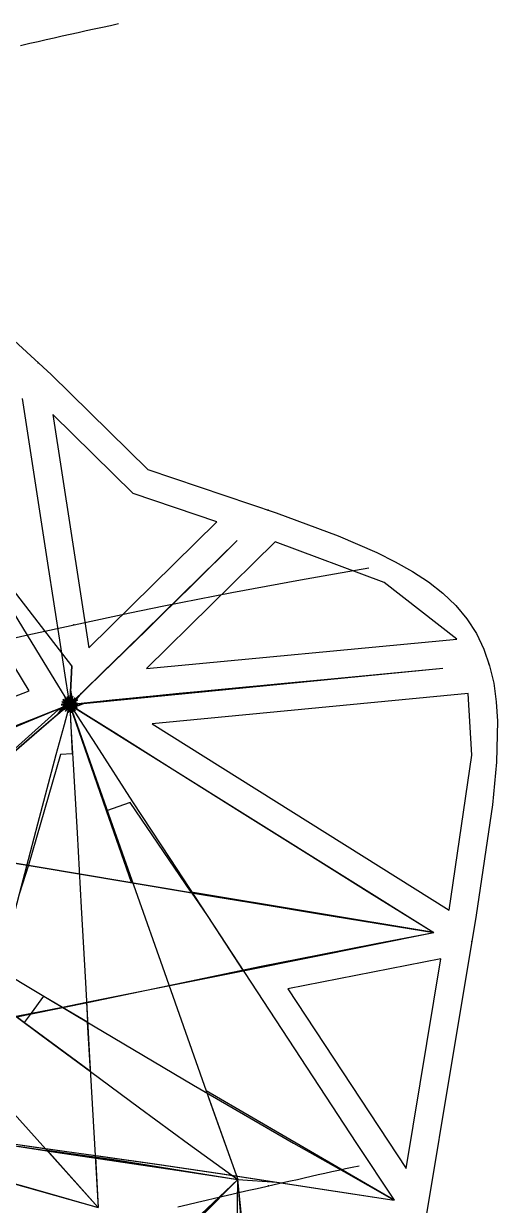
# Model space of a CAD drawing. Header units: metres. Extents: x 465982 to 489928, y 209046 to 231790.
# Drawn here: x 488087 to 488765, y 230099 to 231790 of the extents above; entities that cross this region are included whole.
import ezdxf

# ---------------------------------------------------------------- set-up
doc = ezdxf.new("R2010")
doc.units = ezdxf.units.M
for name, color, linetype in [('ANCHORS_INSIDE', 30, 'CONTINUOUS'), ('ANCHORS_OUTSIDE', 30, 'CONTINUOUS'), ('CELL', 1, 'CONTINUOUS'), ('GREEN_CORRIDOR_EDGES', 3, 'CONTINUOUS'), ('GREEN_CORRIDOR_PARCELS', 3, 'CONTINUOUS'), ('RAILWAY', 7, 'CONTINUOUS'), ('WOOL_PARCELS', 32, 'CONTINUOUS'), ('WOOL_ROADS_L2', 94, 'CONTINUOUS'), ('WOOL_THREADS', 8, 'CONTINUOUS')]:
    doc.layers.add(name, color=color, linetype=linetype)

msp = doc.modelspace()

# ---------------------------------------------------------------- linework, layer by layer
at = {"layer": 'ANCHORS_INSIDE'}
for p in [(488108.122, 231304.879), (488437.247, 231093.788), (488753.447, 230874.003), (488728.842, 230476.822), (488437.64, 230127.034)]:
    msp.add_point(p, dxfattribs=at)
at = {"layer": 'ANCHORS_OUTSIDE'}
msp.add_point((488158.902, 230929.791), dxfattribs=at)
at = {"layer": 'CELL'}
msp.add_lwpolyline([(488056.24, 231352.44), (488126.72, 231287.83), (488265.15, 231152.12), (488448.54, 231089.96), (488537.32, 231057.11), (488593.08, 231033.15), (488619.25, 231020.13), (488643.89, 231006.2), (488666.74, 230991.19), (488687.51, 230974.93), (488705.98, 230957.28), (488721.96, 230938.13), (488735.36, 230917.43), (488746.14, 230895.15), (488754.37, 230871.33), (488760.19, 230846.07), (488763.81, 230819.48), (488765.48, 230791.72), (488764.13, 230733.37), (488758.33, 230672.34), (488735.11, 230514.52), (488628.8, 229875.15)], dxfattribs=at)
at = {"layer": 'GREEN_CORRIDOR_EDGES'}
for points in [[(488082.545, 231758.867), (488095.916, 231761.835), (488108.019, 231764.572), (488119.361, 231767.18), (488130.736, 231769.767), (488142.166, 231772.36), (488153.643, 231774.93), (488165.162, 231777.471), (488176.718, 231780.013), (488188.315, 231782.548), (488199.852, 231785.041), (488211.385, 231787.514), (488222.946, 231789.977)], [(488307.683, 230097.008), (488322.126, 230100.316), (488336.073, 230103.52), (488348.329, 230106.436), (488360.575, 230109.323), (488372.806, 230112.199), (488385.044, 230115.05), (488397.274, 230117.861), (488409.481, 230120.651), (488421.654, 230123.426), (488433.81, 230126.175), (488446.031, 230128.905), (488458.253, 230131.616), (488469.117, 230134.078), (488479.067, 230136.379), (488488.995, 230138.648), (488498.869, 230140.9), (488508.708, 230143.112), (488518.521, 230145.283), (488528.301, 230147.441), (488538.044, 230149.578), (488547.862, 230151.704), (488557.691, 230153.815), (488567.499, 230155.907)]]:
    msp.add_lwpolyline(points, dxfattribs=at)
at = {"layer": 'GREEN_CORRIDOR_PARCELS'}
for points in [[(488180.592, 230896.759), (488363.91, 231076.982), (488243.957, 231117.641), (488128.836, 231230.499)], [(487799.223, 230720.657), (488095.232, 230835.105), (487983.739, 231018.226)]]:
    msp.add_lwpolyline(points, close=True, dxfattribs=at)
at = {"layer": 'RAILWAY'}
msp.add_lwpolyline([(488044.27, 230904.35), (488092.94, 230915.56), (488141.61, 230926.06), (488190.27, 230936.56), (488238.94, 230947.07), (488287.61, 230956.87), (488336.63, 230966.68), (488385.29, 230976.13), (488434.31, 230985.23), (488483.33, 230994.34), (488532.34, 231002.74), (488581.36, 231011.14)], dxfattribs=at)
at = {"layer": 'WOOL_PARCELS'}
for points in [[(488263.002, 230867.095), (488707.398, 230909.25), (488603.59, 230990.517), (488447.323, 231048.338)], [(488696.255, 230521.507), (488728.871, 230743.184), (488723.556, 230831.535), (488271.165, 230788.333)], [(488634.798, 230151.791), (488684.673, 230451.746), (488465.645, 230408.878)]]:
    msp.add_lwpolyline(points, close=True, dxfattribs=at)
at = {"layer": 'WOOL_ROADS_L2'}
for points in [[(488155.927, 230871.127), (487985.315, 231091.864)], [(488153.346, 230815.353), (488393.034, 231050.293)], [(488153.346, 230815.353), (488155.927, 230871.127)], [(488153.346, 230815.353), (488687.553, 230867.734)], [(488136.571, 230808.346), (487918.475, 230612.619), (487763.816, 230636.365)], [(488153.346, 230815.353), (488156.684, 230745.164), (488139.848, 230744.195), (488094.008, 230585.801)], [(488136.571, 230808.346), (488153.72, 230814.268)], [(488674.54, 230489.643), (488327.01, 230547.147), (488239.653, 230675.389), (488205.814, 230663.403), (488153.346, 230815.353)], [(488153.346, 230815.353), (488674.54, 230489.643)], [(488094.008, 230585.801), (488241.731, 230561.258), (488205.814, 230663.403)], [(487851.336, 230552.366), (487918.475, 230612.619), (488094.008, 230585.801)], [(488094.008, 230585.801), (488080.709, 230544.324), (488041.5, 230395.165)], [(488327.01, 230547.147), (488349.702, 230513.836)], [(488349.702, 230513.836), (488401.632, 230434.888)], [(488401.632, 230434.888), (488674.54, 230489.643)], [(488177.135, 230389.847), (488401.632, 230434.888)], [(488098.228, 230374.015), (488116.088, 230398.28), (488142.521, 230382.902)], [(488098.228, 230374.015), (488142.521, 230382.902)], [(488142.521, 230382.902), (488177.135, 230389.847), (488178.748, 230361.825)], [(488142.521, 230382.902), (488178.748, 230361.825)], [(488076.325, 230369.621), (488098.228, 230374.015)], [(488076.325, 230369.621), (488088.434, 230360.708)], [(488088.434, 230360.708), (488098.228, 230374.015)], [(488088.434, 230360.708), (488182.811, 230291.244), (488178.748, 230361.825)], [(488393.8, 230135.949), (488449.625, 230132.429), (488617.662, 230106.467), (488348.311, 230263.174), (488393.8, 230135.949)], [(488121.015, 230178.011), (488219.668, 230164.183)], [(488121.015, 230178.011), (488194.038, 230096.171)], [(488189.884, 230168.358), (488194.038, 230096.171)], [(488219.668, 230164.183), (488393.8, 230135.949)], [(488027.826, 230142.956), (488194.038, 230096.171)], [(487978.38, 229900.94), (488226.555, 229978.262), (488393.8, 230135.949)], [(488561.919, 228772.649), (488480.034, 229341.17), (488413.085, 229908.345), (488393.8, 230135.949)]]:
    msp.add_lwpolyline(points, dxfattribs=at)
at = {"layer": 'WOOL_THREADS'}
for points in [[(488155.927, 230871.127), (488154.321, 230838.903), (488153.623, 230824.887), (488153.298, 230818.356), (488152.936, 230814.136), (488153.56, 230817.656), (488152.681, 230813.975), (488153.775, 230817.508), (488152.453, 230814.015), (488153.987, 230817.404), (488152.24, 230814.112), (488154.191, 230817.284), (488152.042, 230814.241), (488154.381, 230817.141), (488151.86, 230814.398), (488154.553, 230816.972), (488151.698, 230814.579), (488154.704, 230816.778), (488151.558, 230814.784), (488154.831, 230816.564), (488151.446, 230815.009), (488154.929, 230816.329), (488151.363, 230815.252), (488154.995, 230816.078), (488151.314, 230815.509), (488155.026, 230815.815), (488151.302, 230815.775), (488155.019, 230815.546), (488151.329, 230816.047), (488154.972, 230815.274), (488151.396, 230816.317), (488154.883, 230815.007), (488151.507, 230816.58), (488154.752, 230814.751), (488151.659, 230816.827), (488154.579, 230814.514), (488151.853, 230817.053), (488154.365, 230814.303), (488152.084, 230817.247), (488154.116, 230814.126), (488152.35, 230817.405), (488153.835, 230813.989), (488152.644, 230817.519), (488153.53, 230813.9), (488152.958, 230817.581), (488153.209, 230813.865), (488153.285, 230817.589), (488152.881, 230813.886), (488153.612, 230817.538), (488152.557, 230813.966), (488153.93, 230817.429), (488152.248, 230814.106), (488154.226, 230817.261), (488151.966, 230814.301), (488154.491, 230817.038), (488151.722, 230814.548), (488154.712, 230816.769), (488151.526, 230814.84), (488154.88, 230816.458), (488151.387, 230815.166), (488154.988, 230816.118), (488151.312, 230815.516), (488155.029, 230815.762), (488151.306, 230815.876), (488155, 230815.401), (488151.371, 230816.232), (488154.903, 230815.051), (488151.506, 230816.57), (488154.744, 230814.72), (488151.717, 230816.865), (488154.547, 230814.395), (488152.038, 230817.041), (488154.382, 230813.91), (488152.434, 230816.717), (488152.286, 230821.28), (488150.917, 230830.355), (488147.689, 230851.396), (488139.984, 230901.564), (488121.833, 231018.179), (488103.574, 231135.922), (488085.69, 231253.619)], [(488016.354, 230762.304), (488096.16, 230793.489), (488130.601, 230806.994), (488146.519, 230813.258), (488155.836, 230818.596), (488150.489, 230811.659), (488154.667, 230820.11), (488152.505, 230811.216), (488152.85, 230820.476), (488154.411, 230811.389), (488151.029, 230819.986), (488156.092, 230812.268), (488149.558, 230818.792), (488157.287, 230813.741), (488148.688, 230817.106), (488157.793, 230815.573), (488148.567, 230815.208), (488157.522, 230817.457), (488149.219, 230813.418), (488156.515, 230819.076), (488150.539, 230812.038), (488154.938, 230820.156), (488152.307, 230811.306), (488153.055, 230820.509), (488154.224, 230811.35), (488151.186, 230820.068), (488155.964, 230812.168), (488149.652, 230818.907), (488157.225, 230813.624), (488148.72, 230817.218), (488157.786, 230815.472), (488148.555, 230815.292), (488157.546, 230817.392), (488149.191, 230813.462), (488156.541, 230819.051), (488150.521, 230812.049), (488154.943, 230820.154), (488152.317, 230811.303), (488153.029, 230820.508), (488154.264, 230811.356), (488151.139, 230820.042), (488156.026, 230812.201), (488149.622, 230818.83), (488157.333, 230813.685), (488148.849, 230817.084), (488158.202, 230815.677), (488149.528, 230815.15), (488158.596, 230821.147), (488171.277, 230833.356), (488199.155, 230860.324), (488263.381, 230922.742), (488328.122, 230986.427), (488393.034, 231050.293)], [(488017.169, 230762.478), (488097.475, 230793.929), (488132.516, 230807.576), (488151.094, 230811.226), (488157.443, 230823.734), (488150.538, 230809.207), (488155.277, 230823.478), (488151.944, 230808.373), (488153.574, 230823.578), (488153.578, 230808.215), (488151.916, 230823.459), (488155.21, 230808.471), (488150.321, 230823.013), (488156.749, 230809.08), (488148.858, 230822.238), (488158.121, 230810.006), (488147.594, 230821.169), (488159.262, 230811.205), (488146.588, 230819.855), (488160.118, 230812.622), (488145.883, 230818.356), (488160.641, 230814.189), (488145.489, 230816.74), (488160.753, 230815.828), (488145.302, 230815.042), (488160.152, 230817.354), (488144.68, 230812.892), (488157.992, 230817.389), (488170.077, 230832.078), (488198.171, 230859.379), (488262.685, 230922.089), (488327.776, 230986.101), (488393.034, 231050.293)], [(488018.693, 230762.966), (488099.974, 230794.897), (488137.646, 230809.736), (488161.904, 230816.445), (488141.637, 230816.774), (488163.311, 230813.54), (488142.969, 230819.688), (488162.568, 230810.802), (488144.447, 230822.206), (488160.912, 230808.452), (488146.457, 230824.286), (488158.657, 230806.657), (488148.932, 230825.783), (488155.995, 230805.577), (488151.718, 230826.683), (488153.162, 230805.518), (488154.934, 230827.45), (488150.522, 230807.87), (488166.06, 230828.218), (488196.151, 230857.382), (488261.35, 230920.713), (488327.111, 230985.414), (488393.034, 231050.293)], [(488155.927, 230871.127), (488154.265, 230838.992), (488153.543, 230825.085), (488153.244, 230818.773), (488154.043, 230815.079), (488151.4, 230816.403), (488154.585, 230815.646), (488151.451, 230815.61), (488154.566, 230816.307), (488151.695, 230814.966), (488154.228, 230816.886), (488152.16, 230814.478), (488153.68, 230817.267), (488152.774, 230814.224), (488153.031, 230817.389), (488153.43, 230814.238), (488152.398, 230817.242), (488154.015, 230814.508), (488151.884, 230816.863), (488154.439, 230814.977), (488151.563, 230816.325), (488154.646, 230815.56), (488151.474, 230815.722), (488154.62, 230816.162), (488151.611, 230815.143), (488154.381, 230816.698), (488151.938, 230814.666), (488153.98, 230817.101), (488152.397, 230814.347), (488153.481, 230817.333), (488152.918, 230814.206), (488152.954, 230817.383), (488153.436, 230814.242), (488152.458, 230817.266), (488153.897, 230814.433), (488152.041, 230817.012), (488154.263, 230814.739), (488151.733, 230816.662), (488154.512, 230815.121), (488151.545, 230816.259), (488154.639, 230815.535), (488151.476, 230815.842), (488154.652, 230815.947), (488151.515, 230815.442), (488154.567, 230816.328), (488151.642, 230815.085), (488154.403, 230816.659), (488151.837, 230814.783), (488154.183, 230816.929), (488152.078, 230814.546), (488153.925, 230817.134), (488152.347, 230814.374), (488153.649, 230817.274), (488152.627, 230814.264), (488153.368, 230817.356), (488152.905, 230814.21), (488153.094, 230817.384), (488153.173, 230814.205), (488152.834, 230817.366), (488153.423, 230814.242), (488152.594, 230817.312), (488153.653, 230814.314), (488152.376, 230817.226), (488153.859, 230814.413), (488152.182, 230817.114), (488154.04, 230814.535), (488152.012, 230816.983), (488154.197, 230814.677), (488151.86, 230816.839), (488154.319, 230814.84), (488151.708, 230816.694), (488154.357, 230815.043), (488151.436, 230816.613), (488153.963, 230815.155), (488155.926, 230818.495), (488161.029, 230823.492), (488172.676, 230834.764), (488200.259, 230861.456), (488264.087, 230923.512), (488328.473, 230986.811), (488393.034, 231050.293)], [(488155.927, 230871.127), (488154.325, 230838.454), (488153.522, 230823.663), (488150.807, 230815.914), (488156.921, 230814.563), (488150.336, 230817.204), (488156.143, 230813.862), (488150.604, 230817.917), (488155.591, 230813.3), (488151.131, 230818.466), (488154.975, 230812.841), (488151.783, 230818.865), (488154.28, 230812.523), (488152.506, 230819.105), (488153.534, 230812.367), (488153.263, 230819.178), (488152.776, 230812.379), (488154.014, 230819.082), (488152.041, 230812.557), (488154.722, 230818.824), (488151.368, 230812.891), (488155.354, 230818.42), (488150.786, 230813.36), (488155.879, 230817.891), (488150.323, 230813.942), (488156.275, 230817.264), (488149.998, 230814.606), (488156.525, 230816.571), (488149.825, 230815.319), (488156.621, 230815.846), (488149.808, 230816.048), (488156.56, 230815.121), (488149.944, 230816.759), (488156.35, 230814.432), (488150.225, 230817.421), (488156.003, 230813.805), (488150.634, 230818.005), (488155.536, 230813.269), (488151.152, 230818.488), (488154.973, 230812.844), (488151.754, 230818.852), (488154.339, 230812.545), (488152.412, 230819.083), (488153.662, 230812.383), (488153.1, 230819.176), (488152.972, 230812.36), (488153.787, 230819.128), (488152.295, 230812.477), (488154.446, 230818.945), (488151.66, 230812.724), (488155.052, 230818.637), (488151.089, 230813.09), (488155.582, 230818.217), (488150.605, 230813.559), (488156.017, 230817.703), (488150.224, 230814.111), (488156.341, 230817.118), (488149.959, 230814.724), (488156.544, 230816.483), (488149.819, 230815.374), (488156.621, 230815.824), (488149.807, 230816.036), (488156.568, 230815.165), (488149.924, 230816.687), (488156.391, 230814.529), (488150.164, 230817.3), (488156.099, 230813.938), (488150.525, 230817.847), (488155.716, 230813.395), (488151.021, 230818.263), (488155.31, 230812.808), (488151.508, 230818.44), (488146.517, 230826.733), (488136.001, 230844.019), (488111.382, 230884.453), (488054.147, 230978.458)], [(488155.927, 230871.127), (488154.3, 230837.562), (488153.567, 230821.454), (488152.564, 230810.482), (488154.382, 230821.106), (488151.565, 230810.79), (488155.37, 230820.825), (488150.621, 230811.218), (488156.274, 230820.329), (488149.772, 230811.807), (488157.064, 230819.666), (488149.052, 230812.543), (488157.71, 230818.865), (488148.486, 230813.4), (488158.19, 230817.959), (488148.096, 230814.348), (488158.488, 230816.981), (488147.892, 230815.347), (488158.596, 230815.969), (488147.882, 230816.363), (488158.51, 230814.959), (488148.061, 230817.358), (488158.238, 230813.987), (488148.422, 230818.298), (488157.792, 230813.088), (488148.95, 230819.149), (488157.189, 230812.291), (488149.622, 230819.886), (488156.453, 230811.622), (488150.415, 230820.481), (488155.611, 230811.104), (488151.299, 230820.919), (488154.692, 230810.749), (488152.245, 230821.188), (488153.728, 230810.569), (488153.218, 230821.278), (488152.752, 230810.567), (488154.188, 230821.191), (488151.795, 230810.741), (488155.124, 230820.933), (488150.888, 230811.082), (488155.994, 230820.509), (488150.057, 230811.577), (488156.765, 230819.931), (488149.311, 230812.197), (488157.371, 230819.193), (488148.565, 230812.879), (488157.528, 230818.217), (488146.779, 230813.204), (488129.984, 230806.24), (488094.226, 230791.363), (488011.913, 230757.184)], [(488016.15, 230762.217), (488096.142, 230793.522), (488130.864, 230807.201), (488147.373, 230813.83), (488159.049, 230817.245), (488147.234, 230815.818), (488159.003, 230814.836), (488147.628, 230818.16), (488158.084, 230812.618), (488148.949, 230820.152), (488156.379, 230810.936), (488150.954, 230821.459), (488154.15, 230810.06), (488153.314, 230821.869), (488151.756, 230810.134), (488155.646, 230821.315), (488149.583, 230811.147), (488157.571, 230819.885), (488147.985, 230812.937), (488158.775, 230817.81), (488147.224, 230815.213), (488159.061, 230815.425), (488147.425, 230817.606), (488158.381, 230813.12), (488148.558, 230819.728), (488156.843, 230811.272), (488150.438, 230821.228), (488154.697, 230810.182), (488152.762, 230821.861), (488152.292, 230810.031), (488155.148, 230821.521), (488150.023, 230810.849), (488157.204, 230820.261), (488148.264, 230812.5), (488158.593, 230818.285), (488147.305, 230814.717), (488159.082, 230815.92), (488147.306, 230817.134), (488158.59, 230813.553), (488148.269, 230819.353), (488157.196, 230811.575), (488150.037, 230821.005), (488155.128, 230810.316), (488152.318, 230821.817), (488152.729, 230809.986), (488154.735, 230821.655), (488150.399, 230810.642), (488156.895, 230820.548), (488148.542, 230812.183), (488158.485, 230818.687), (488147.597, 230814.331), (488159.953, 230816.751), (488178.704, 230818.638), (488218.878, 230822.822), (488311.264, 230831.97), (488405.274, 230840.91), (488499.322, 230849.847), (488593.35, 230858.782), (488687.553, 230867.734)], [(488017.779, 230762.72), (488098.307, 230794.32), (488134.495, 230808.414), (488155.931, 230810.18), (488151.641, 230826.041), (488152.135, 230807.483), (488156.083, 230824.624), (488148.508, 230808.309), (488159.343, 230822.464), (488145.707, 230810.88), (488161.478, 230819.272), (488144.272, 230814.424), (488162.112, 230815.494), (488144.452, 230818.247), (488161.12, 230811.797), (488146.207, 230821.649), (488158.679, 230808.847), (488149.22, 230824.012), (488155.233, 230807.181), (488152.942, 230824.906), (488151.405, 230807.099), (488156.699, 230824.17), (488147.891, 230808.617), (488159.807, 230821.937), (488145.323, 230811.459), (488161.692, 230818.611), (488144.142, 230815.114), (488161.957, 230814.824), (488144.447, 230819.028), (488160.296, 230811.507), (488146.058, 230823.595), (488155.739, 230810.47), (488175.812, 230818.186), (488216.782, 230822.607), (488309.622, 230831.834), (488404.056, 230840.811), (488498.516, 230849.781), (488592.949, 230858.75), (488687.553, 230867.734)], [(488018.305, 230762.755), (488100.03, 230794.941), (488138.367, 230810.187), (488163.799, 230817.992), (488140.661, 230815.46), (488164.859, 230814.335), (488141.568, 230819.455), (488163.864, 230810.572), (488143.388, 230822.971), (488161.58, 230807.375), (488146.197, 230825.734), (488158.369, 230805.101), (488149.742, 230827.448), (488154.592, 230803.989), (488153.65, 230827.929), (488150.661, 230804.165), (488157.512, 230827.132), (488147.019, 230805.627), (488160.974, 230825.185), (488144.22, 230808.304), (488164.129, 230822.372), (488143.601, 230812.224), (488170.539, 230817.8), (488213.903, 230822.338), (488307.386, 230831.659), (488402.397, 230840.683), (488497.418, 230849.696), (488592.402, 230858.707), (488687.553, 230867.734)], [(488155.927, 230871.127), (488154.238, 230837.192), (488153.166, 230820.649), (488153.479, 230808.618), (488152.485, 230821.935), (488154.465, 230809.492), (488151.552, 230822.07), (488155.345, 230809.863), (488150.668, 230821.816), (488156.188, 230810.252), (488149.845, 230821.396), (488156.975, 230810.742), (488149.094, 230820.855), (488157.683, 230811.338), (488148.429, 230820.21), (488158.299, 230812.029), (488147.865, 230819.477), (488158.809, 230812.802), (488147.412, 230818.669), (488159.204, 230813.639), (488147.079, 230817.806), (488159.473, 230814.524), (488146.875, 230816.902), (488159.611, 230815.44), (488146.802, 230815.98), (488159.617, 230816.366), (488146.864, 230815.056), (488159.489, 230817.283), (488147.058, 230814.151), (488159.233, 230818.173), (488147.385, 230813.286), (488158.861, 230819.022), (488147.856, 230812.495), (488158.423, 230819.843), (488148.033, 230811.669), (488133.162, 230799.086), (488101.861, 230772.222), (488029.743, 230710.17)], [(488155.927, 230871.127), (488154.287, 230836.153), (488157.702, 230818.188), (488146.702, 230809.745), (488156.703, 230822.189), (488151.019, 230808.364), (488153.524, 230823.522), (488154.681, 230808.372), (488150.042, 230822.914), (488157.929, 230809.879), (488147.224, 230820.735), (488160.156, 230812.667), (488145.702, 230817.512), (488160.885, 230816.159), (488145.803, 230813.946), (488159.957, 230819.604), (488147.505, 230810.812), (488157.573, 230822.257), (488150.441, 230808.785), (488154.246, 230823.545), (488153.976, 230808.304), (488150.697, 230823.189), (488157.35, 230809.471), (488147.7, 230821.263), (488159.85, 230812.031), (488145.946, 230818.185), (488161.044, 230815.471), (488146.057, 230814.735), (488161.096, 230819.625), (488148.263, 230813.054), (488133.535, 230799.553), (488102.175, 230772.575), (488029.927, 230710.518)], [(488155.927, 230871.127), (488154.325, 230833.97), (488158.705, 230812.529), (488144.004, 230819.879), (488161.086, 230812.763), (488144.73, 230819.273), (488161.483, 230812.767), (488144.817, 230819.084), (488161.589, 230812.877), (488144.792, 230818.941), (488161.646, 230813.007), (488144.749, 230818.806), (488161.694, 230813.142), (488144.705, 230818.671), (488161.738, 230813.277), (488144.663, 230818.534), (488161.78, 230813.414), (488144.625, 230818.397), (488161.825, 230813.55), (488144.6, 230818.255), (488161.893, 230813.68), (488144.642, 230818.098), (488162.121, 230813.773), (488145.083, 230817.861), (488163.277, 230813.522), (488147.684, 230818.285), (488134.683, 230800.711), (488102.825, 230773.197), (488030.368, 230711.084)], [(488155.927, 230871.127), (488154.262, 230838.007), (488153.462, 230822.235), (488153.671, 230811.952), (488151.974, 230820.646), (488154.908, 230811.826), (488150.835, 230819.981), (488156.002, 230812.382), (488149.87, 230819.185), (488156.871, 230813.261), (488149.14, 230818.185), (488157.464, 230814.342), (488148.702, 230817.036), (488157.746, 230815.534), (488148.582, 230815.82), (488157.703, 230816.749), (488148.784, 230814.627), (488157.348, 230817.9), (488149.285, 230813.538), (488156.714, 230818.91), (488150.039, 230812.624), (488155.852, 230819.714), (488150.99, 230811.941), (488154.829, 230820.267), (488152.068, 230811.524), (488153.716, 230820.543), (488153.198, 230811.39), (488152.587, 230820.538), (488154.309, 230811.532), (488151.51, 230820.264), (488155.337, 230811.932), (488150.546, 230819.749), (488156.225, 230812.551), (488149.744, 230819.036), (488156.933, 230813.346), (488149.138, 230818.173), (488157.431, 230814.263), (488148.75, 230817.215), (488157.706, 230815.249), (488148.588, 230816.214), (488157.757, 230816.251), (488148.646, 230815.222), (488157.595, 230817.222), (488148.909, 230814.284), (488157.238, 230818.118), (488149.352, 230813.439), (488156.714, 230818.905), (488149.948, 230812.716), (488156.054, 230819.557), (488150.663, 230812.14), (488155.292, 230820.055), (488151.464, 230811.723), (488154.463, 230820.389), (488152.314, 230811.474), (488153.6, 230820.553), (488153.182, 230811.393), (488152.734, 230820.552), (488154.037, 230811.475), (488151.897, 230820.392), (488154.85, 230811.71), (488151.113, 230820.084), (488155.599, 230812.085), (488150.407, 230819.644), (488156.262, 230812.583), (488149.801, 230819.085), (488156.831, 230813.18), (488149.336, 230818.417), (488157.352, 230813.838), (488149.168, 230817.63), (488158.15, 230814.444), (488150.228, 230817.322), (488150.3, 230806.098), (488145.152, 230786.885), (488133.326, 230743.826), (488107.135, 230644.549), (488080.709, 230544.324)], [(488155.927, 230871.127), (488154.203, 230837.914), (488153.351, 230822.011), (488153.519, 230811.452), (488151.913, 230820.82), (488154.925, 230811.519), (488150.57, 230820.149), (488156.186, 230812.226), (488149.455, 230819.2), (488157.16, 230813.307), (488148.662, 230817.979), (488157.764, 230814.628), (488148.265, 230816.583), (488157.95, 230816.065), (488148.295, 230815.137), (488157.705, 230817.488), (488148.748, 230813.769), (488157.057, 230818.772), (488149.577, 230812.598), (488156.067, 230819.805), (488150.704, 230811.723), (488154.827, 230820.503), (488152.029, 230811.216), (488153.446, 230820.811), (488153.435, 230811.111), (488152.045, 230820.711), (488154.802, 230811.411), (488150.74, 230820.219), (488156.019, 230812.082), (488149.635, 230819.385), (488156.99, 230813.062), (488148.816, 230818.283), (488157.643, 230814.263), (488148.34, 230817.007), (488157.935, 230815.586), (488148.236, 230815.662), (488157.852, 230816.927), (488148.501, 230814.352), (488157.412, 230818.183), (488149.106, 230813.173), (488156.656, 230819.263), (488149.997, 230812.21), (488155.648, 230820.094), (488151.102, 230811.525), (488154.468, 230820.622), (488152.336, 230811.159), (488153.202, 230820.82), (488153.611, 230811.129), (488151.939, 230820.685), (488154.839, 230811.428), (488150.766, 230820.231), (488155.94, 230812.026), (488149.755, 230819.499), (488156.844, 230812.878), (488148.97, 230818.543), (488157.499, 230813.922), (488148.454, 230817.429), (488157.869, 230815.088), (488148.235, 230816.23), (488157.935, 230816.302), (488148.32, 230815.021), (488157.701, 230817.487), (488148.696, 230813.874), (488157.181, 230818.57), (488149.333, 230812.854), (488156.399, 230819.469), (488150.169, 230811.968), (488155.36, 230820.02), (488151.183, 230810.942), (488153.715, 230819.609), (488157.843, 230808.745), (488168.133, 230792.689), (488190.861, 230757.563), (488243.213, 230676.65), (488296.35, 230595.223), (488349.702, 230513.836), (488403.169, 230432.479), (488456.703, 230351.007), (488510.206, 230269.365), (488563.851, 230187.834), (488617.662, 230106.467)], [(488155.927, 230871.127), (488154.243, 230838.129), (488153.426, 230822.563), (488152.061, 230812.8), (488154.945, 230820.123), (488151.112, 230812.471), (488155.501, 230819.485), (488150.466, 230812.771), (488156.032, 230818.986), (488149.942, 230813.254), (488156.494, 230818.439), (488149.521, 230813.828), (488156.858, 230817.829), (488149.209, 230814.462), (488157.115, 230817.173), (488149.009, 230815.136), (488157.257, 230816.488), (488148.925, 230815.826), (488157.283, 230815.796), (488148.956, 230816.515), (488157.196, 230815.116), (488149.097, 230817.181), (488157.002, 230814.468), (488149.341, 230817.809), (488156.71, 230813.865), (488149.678, 230818.381), (488156.332, 230813.324), (488150.094, 230818.887), (488155.881, 230812.856), (488150.577, 230819.316), (488155.371, 230812.469), (488151.112, 230819.66), (488154.816, 230812.168), (488151.683, 230819.917), (488154.232, 230811.957), (488152.275, 230820.083), (488153.634, 230811.836), (488152.875, 230820.159), (488153.035, 230811.803), (488153.471, 230820.149), (488152.447, 230811.855), (488154.048, 230820.058), (488151.882, 230811.985), (488154.598, 230819.89), (488151.35, 230812.189), (488155.11, 230819.653), (488150.859, 230812.457), (488155.579, 230819.355), (488150.414, 230812.782), (488155.997, 230819.003), (488150.023, 230813.157), (488156.361, 230818.607), (488149.688, 230813.573), (488156.666, 230818.175), (488149.412, 230814.022), (488156.912, 230817.713), (488149.198, 230814.493), (488157.095, 230817.231), (488149.045, 230814.982), (488157.217, 230816.737), (488148.954, 230815.481), (488157.278, 230816.236), (488148.923, 230815.981), (488157.277, 230815.736), (488148.949, 230816.48), (488157.211, 230815.246), (488149.02, 230816.972), (488157.056, 230814.781), (488149.072, 230817.484), (488156.669, 230814.43), (488148.76, 230818.206), (488155.718, 230815.035), (488157.098, 230804.947), (488163.647, 230786.179), (488178.909, 230743.007), (488214.461, 230642.768), (488250.356, 230541.626), (488286.128, 230440.372), (488321.828, 230338.793), (488357.603, 230237.171), (488393.8, 230135.949)], [(488155.927, 230871.127), (488154.248, 230838.14), (488153.484, 230822.586), (488154.295, 230812.786), (488150.888, 230819.947), (488155.733, 230812.854), (488149.946, 230818.827), (488156.666, 230813.737), (488149.27, 230817.684), (488157.207, 230814.928), (488148.945, 230816.406), (488157.341, 230816.236), (488149.023, 230815.09), (488157.058, 230817.526), (488149.506, 230813.857), (488156.387, 230818.669), (488150.351, 230812.833), (488155.389, 230819.55), (488151.478, 230812.12), (488154.159, 230820.076), (488152.779, 230811.795), (488152.82, 230820.19), (488154.123, 230811.897), (488151.506, 230819.874), (488155.373, 230812.422), (488150.353, 230819.152), (488156.396, 230813.323), (488149.487, 230818.093), (488157.081, 230814.513), (488149.004, 230816.804), (488157.348, 230815.868), (488148.964, 230815.418), (488157.159, 230817.245), (488149.379, 230814.087), (488156.525, 230818.494), (488150.214, 230812.957), (488155.51, 230819.472), (488151.383, 230812.16), (488154.22, 230820.063), (488152.759, 230811.795), (488152.797, 230820.19), (488154.187, 230811.911), (488151.405, 230819.832), (488155.502, 230812.504), (488150.207, 230819.019), (488156.546, 230813.514), (488149.351, 230817.841), (488157.186, 230814.826), (488148.947, 230816.433), (488157.341, 230816.287), (488149.05, 230814.964), (488156.98, 230817.72), (488149.658, 230813.613), (488156.142, 230818.945), (488150.702, 230812.552), (488154.925, 230819.808), (488152.056, 230811.918), (488153.477, 230820.191), (488153.552, 230811.797), (488151.98, 230820.044), (488155, 230812.21), (488150.627, 230819.376), (488156.214, 230813.11), (488149.594, 230818.272), (488157.037, 230814.384), (488149.023, 230816.869), (488157.37, 230815.871), (488149.018, 230815.363), (488157.224, 230817.425), (488149.704, 230814.066), (488156.802, 230819.223), (488150.892, 230814.267), (488153.682, 230804.321), (488154.91, 230784.366), (488157.505, 230738.489), (488163.517, 230632.265), (488169.517, 230525.174), (488175.467, 230417.812), (488181.516, 230310.602), (488187.627, 230203.217), (488194.038, 230096.171)], [(488155.927, 230871.127), (488154.218, 230838.432), (488153.342, 230823.444), (488150.551, 230815.227), (488157.066, 230816.285), (488149.652, 230815.838), (488156.703, 230815.904), (488149.497, 230816.099), (488156.625, 230815.64), (488149.491, 230816.357), (488156.584, 230815.386), (488149.525, 230816.608), (488156.535, 230815.141), (488149.579, 230816.848), (488156.474, 230814.907), (488149.646, 230817.075), (488156.4, 230814.688), (488149.725, 230817.287), (488156.316, 230814.483), (488149.812, 230817.482), (488156.227, 230814.296), (488149.904, 230817.661), (488156.133, 230814.126), (488149.998, 230817.823), (488156.039, 230813.974), (488150.093, 230817.967), (488155.946, 230813.838), (488150.183, 230818.093), (488155.857, 230813.721), (488150.27, 230818.202), (488155.774, 230813.619), (488150.349, 230818.296), (488155.699, 230813.533), (488150.419, 230818.374), (488155.633, 230813.463), (488150.48, 230818.438), (488155.578, 230813.405), (488150.53, 230818.488), (488155.533, 230813.362), (488150.569, 230818.525), (488155.5, 230813.33), (488150.597, 230818.552), (488155.479, 230813.311), (488150.612, 230818.566), (488155.469, 230813.301), (488150.617, 230818.57), (488155.47, 230813.302), (488150.61, 230818.564), (488155.481, 230813.313), (488150.594, 230818.549), (488155.502, 230813.332), (488150.568, 230818.524), (488155.533, 230813.361), (488150.534, 230818.491), (488155.571, 230813.398), (488150.492, 230818.45), (488155.615, 230813.444), (488150.445, 230818.4), (488155.665, 230813.497), (488150.392, 230818.344), (488155.72, 230813.558), (488150.335, 230818.28), (488155.778, 230813.624), (488150.276, 230818.211), (488155.837, 230813.697), (488150.214, 230818.136), (488155.895, 230813.778), (488150.144, 230818.062), (488155.934, 230813.876), (488150.032, 230818.011), (488155.87, 230814.045), (488149.671, 230818.107), (488155.445, 230814.408), (488163.495, 230809.39), (488180.114, 230798.989), (488218.891, 230774.712), (488309.039, 230718.094), (488400.242, 230660.726), (488491.553, 230603.41), (488582.958, 230546.385), (488674.54, 230489.643)], [(488155.927, 230871.127), (488154.226, 230838.806), (488153.515, 230824.528), (488154.183, 230817.391), (488151.149, 230812.952), (488154.66, 230818.028), (488151.032, 230813.565), (488155.059, 230817.915), (488150.796, 230813.903), (488155.338, 230817.646), (488150.569, 230814.219), (488155.555, 230817.331), (488150.381, 230814.547), (488155.722, 230816.998), (488150.24, 230814.884), (488155.841, 230816.66), (488150.143, 230815.223), (488155.915, 230816.324), (488150.09, 230815.554), (488155.949, 230815.999), (488150.075, 230815.871), (488155.948, 230815.69), (488150.091, 230816.168), (488155.917, 230815.405), (488150.133, 230816.441), (488155.865, 230815.146), (488150.194, 230816.687), (488155.797, 230814.914), (488150.267, 230816.903), (488155.72, 230814.713), (488150.347, 230817.091), (488155.641, 230814.54), (488150.425, 230817.248), (488155.563, 230814.397), (488150.499, 230817.378), (488155.494, 230814.281), (488150.564, 230817.481), (488155.434, 230814.191), (488150.617, 230817.557), (488155.389, 230814.128), (488150.655, 230817.609), (488155.358, 230814.087), (488150.677, 230817.639), (488155.345, 230814.068), (488150.683, 230817.646), (488155.348, 230814.072), (488150.671, 230817.631), (488155.367, 230814.098), (488150.645, 230817.596), (488155.401, 230814.144), (488150.604, 230817.538), (488155.448, 230814.211), (488150.552, 230817.461), (488155.505, 230814.3), (488150.49, 230817.361), (488155.57, 230814.409), (488150.422, 230817.241), (488155.64, 230814.54), (488150.351, 230817.101), (488155.71, 230814.69), (488150.282, 230816.94), (488155.778, 230814.86), (488150.218, 230816.762), (488155.838, 230815.047), (488150.162, 230816.566), (488155.889, 230815.25), (488150.119, 230816.356), (488155.929, 230815.466), (488150.095, 230816.135), (488155.964, 230815.69), (488150.116, 230815.907), (488156.05, 230815.929), (488150.321, 230815.692), (488156.756, 230816.234), (488166.485, 230817.237), (488187.248, 230819.37), (488235.683, 230824.332), (488347.591, 230835.263), (488460.817, 230846.081), (488574.114, 230856.9), (488687.553, 230867.734)], [(488014.406, 230599.039), (488096.95, 230585.422), (488179.377, 230571.78), (488261.717, 230557.88), (488344.152, 230543.871), (488426.756, 230530.1), (488509.331, 230516.558), (488591.864, 230503.085), (488674.54, 230489.643)], [(488015.684, 230598.306), (488098.04, 230584.791), (488180.29, 230571.25), (488262.467, 230557.472), (488344.75, 230543.587), (488427.204, 230529.91), (488509.629, 230516.439), (488592.012, 230503.028), (488674.54, 230489.643)], [(488016.123, 230356.583), (488098.434, 230373.23), (488180.697, 230389.959), (488262.89, 230407.01), (488345.141, 230424.262), (488427.433, 230441.176), (488509.678, 230457.702), (488592.026, 230473.819), (488674.54, 230489.643)], [(488044.987, 230440.81), (488116.088, 230398.28), (488187.347, 230355.976), (488258.71, 230313.646), (488330.141, 230271.316), (488401.801, 230229.555), (488473.664, 230188.328), (488545.574, 230147.365), (488617.662, 230106.467)], [(488042.187, 230394.747), (488112.359, 230342.88), (488182.683, 230290.794), (488253.02, 230238.858), (488323.364, 230187.353), (488393.8, 230135.949)], [(488069.159, 230235.022), (488131.501, 230165.606), (488194.038, 230096.171)], [(488028.164, 230193.419), (488112.158, 230181.396), (488196.289, 230169.57), (488280.523, 230157.643), (488364.833, 230145.274), (488449.134, 230132.561), (488533.362, 230119.622), (488617.662, 230106.467)], [(488029.986, 230193.238), (488113.752, 230181.195), (488197.578, 230169.343), (488281.525, 230157.393), (488365.57, 230145.043), (488449.619, 230132.384), (488533.602, 230119.523), (488617.662, 230106.467)], [(488045.826, 230188.388), (488132.492, 230175.387), (488219.417, 230162.473), (488306.581, 230149.46), (488393.8, 230135.949)], [(488079.029, 230183.653), (488157.67, 230172.147), (488236.219, 230160.437), (488314.933, 230148.486), (488393.8, 230135.949)], [(488027.796, 230142.849), (488110.969, 230119.985), (488194.038, 230096.171)], [(488027.82, 230143.1), (488110.994, 230120.156), (488194.038, 230096.171)], [(486064.217, 229378.578), (486173.912, 229404.961), (486283.421, 229431.639), (486393.682, 229455.993), (486503.167, 229483.445), (486610.418, 229518.909), (486716.944, 229556.11), (486824.581, 229588.707), (486934.387, 229613.006), (487045.269, 229634.16), (487155.022, 229660.504), (487260.023, 229701.191), (487362.593, 229747.099), (487468.269, 229785.356), (487576.734, 229815.387), (487687.091, 229838.977), (487798.215, 229858.373), (487910.505, 229873.484), (488022.461, 229888.635), (488128.09, 229927.896), (488223.922, 229986.852), (488312.021, 230057.621), (488393.8, 230135.949)], [(488280.18, 230022.962), (488393.8, 230135.949)], [(488281.218, 230024.342), (488393.8, 230135.949)], [(488288.073, 230029.289), (488393.8, 230135.949)], [(488294.71, 230037.947), (488393.8, 230135.949)], [(488299.72, 230045.784), (488393.8, 230135.949)], [(488392.249, 230033.223), (488393.8, 230135.949)], [(488403.893, 230037.549), (488393.8, 230135.949)], [(488404.213, 230022.126), (488393.8, 230135.949)]]:
    msp.add_lwpolyline(points, dxfattribs=at)

doc.saveas('drawing.dxf')
